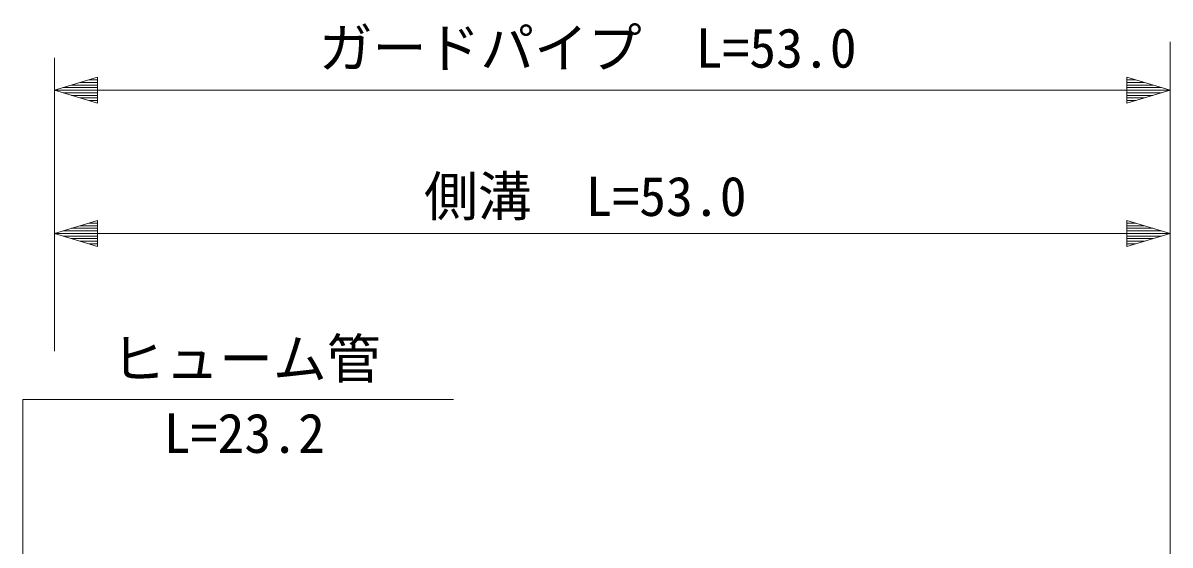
# Model space of a CAD drawing. Units: millimetres, scale not verified. Extents: x 40000 to 680000, y 20000 to 380000.
# Drawn here: x 471682 to 524958, y 320035 to 344290 of the extents above; entities that cross this region are included whole.
import ezdxf
from ezdxf.enums import TextEntityAlignment as Align

# ---------------------------------------------------------------- set-up
doc = ezdxf.new("R2010")
doc.units = ezdxf.units.MM
doc.header["$LTSCALE"] = 1000
doc.layers.add('M-STR-HTXT', color=7, linetype='Continuous', lineweight=13)
doc.styles.add('ＭＳ ゴシック', font='')
doc.styles.get('ＭＳ ゴシック').set_extended_font_data('MS Gothic')

msp = doc.modelspace()

# ---------------------------------------------------------------- linework, layer by layer
at = {"layer": 'M-STR-HTXT'}
for p, q in [((524958, 295639), (524958, 343408)), ((473144, 329043), (473144, 342668)), ((473144, 341166), (475144, 341766)), ((475144, 341526), (474344, 341526)), ((474744, 341646), (475144, 341646)), ((475144, 340566), (475144, 341766)), ((524958, 341166), (522958, 341766)), ((522958, 341766), (522958, 340566)), ((523358, 341646), (522958, 341646)), ((522958, 341526), (523758, 341526)), ((473144, 341166), (475144, 340566)), ((473144, 341166), (475144, 341166)), ((475144, 341286), (473544, 341286)), ((475144, 341046), (473544, 341046)), ((473944, 341406), (475144, 341406)), ((475144, 341166), (522958, 341166)), ((524158, 341406), (522958, 341406)), ((522958, 341286), (524558, 341286)), ((524958, 341166), (522958, 340566)), ((524958, 341166), (522958, 341166)), ((522958, 341046), (524558, 341046)), ((473944, 340926), (475144, 340926)), ((475144, 340806), (474344, 340806)), ((474744, 340686), (475144, 340686)), ((524158, 340926), (522958, 340926)), ((522958, 340806), (523758, 340806)), ((523358, 340686), (522958, 340686)), ((473144, 334511), (475144, 335111)), ((475144, 333911), (475144, 335111)), ((524958, 334511), (522958, 335111)), ((522958, 335111), (522958, 333911)), ((475144, 334631), (473544, 334631)), ((473944, 334751), (475144, 334751)), ((475144, 334871), (474344, 334871)), ((474744, 334991), (475144, 334991)), ((523358, 334991), (522958, 334991)), ((522958, 334871), (523758, 334871)), ((524158, 334751), (522958, 334751)), ((522958, 334631), (524558, 334631)), ((473144, 334511), (475144, 333911)), ((473144, 334511), (475144, 334511)), ((475144, 334391), (473544, 334391)), ((473944, 334271), (475144, 334271)), ((475144, 334151), (474344, 334151)), ((475144, 334511), (522958, 334511)), ((524958, 334511), (522958, 333911)), ((524958, 334511), (522958, 334511)), ((522958, 334391), (524558, 334391)), ((524158, 334271), (522958, 334271)), ((522958, 334151), (523758, 334151)), ((474744, 334031), (475144, 334031)), ((523358, 334031), (522958, 334031)), ((471682, 326791), (491682, 326791)), ((471682, 298158), (471682, 326791))]:
    msp.add_line(p, q, dxfattribs=at)

# ---------------------------------------------------------------- texts
at = {"layer": 'M-STR-HTXT', "style": 'ＭＳ ゴシック'}
for s, p in [('ガードパイプ\u3000L=53.0', (485420, 341662)), ('側溝\u3000L=53.0', (490310, 334771)), ('ヒューム管', (475790, 327224)), ('L=23.2', (478225, 323766))]:
    msp.add_text(s, height=1833, dxfattribs=at).set_placement(p, align=Align.BOTTOM_LEFT)

doc.saveas('drawing.dxf')
